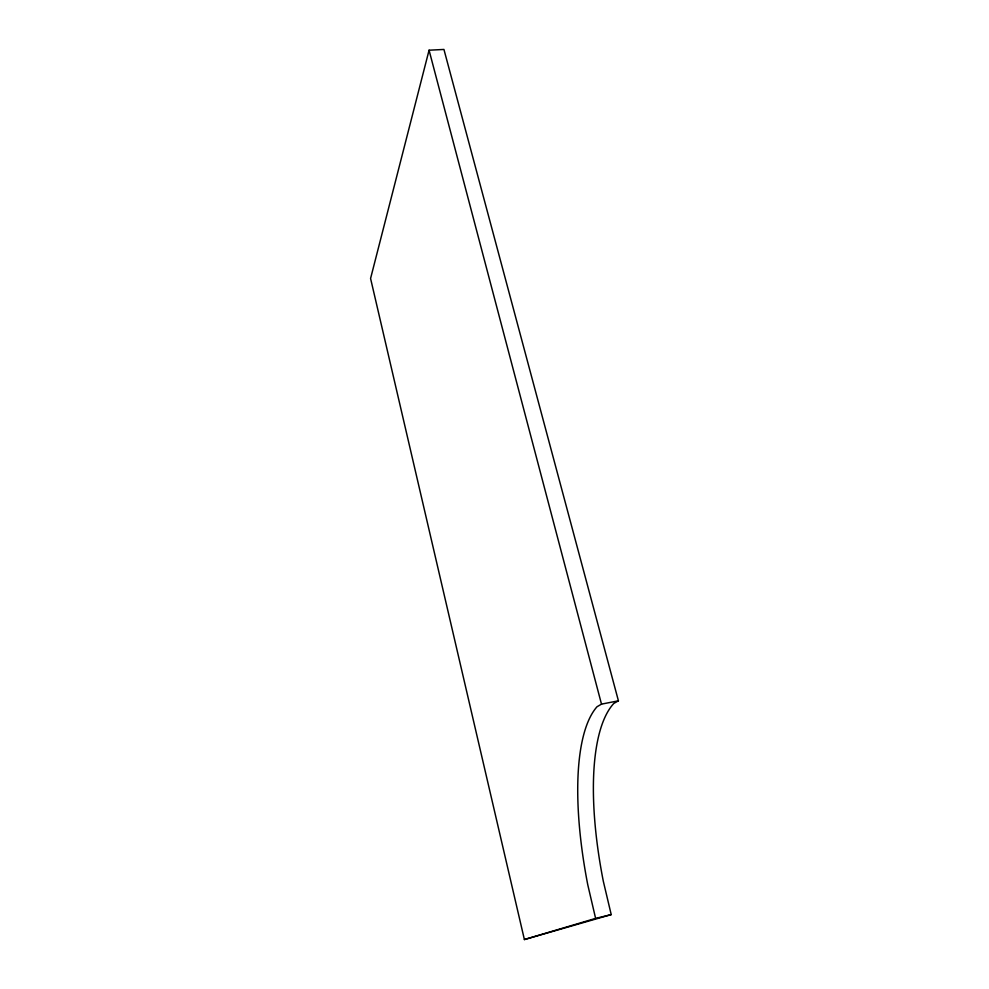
<?xml version="1.0" encoding="UTF-8"?>
<svg xmlns="http://www.w3.org/2000/svg" width="989" height="989" viewBox="0 0 989 989"><rect width="100%" height="100%" fill="white"/><g stroke="black" fill="none" stroke-linecap="round" stroke-linejoin="round"><path stroke-width="1.48" d="M429.065 50.204L370.578 278.478L524.393 939.55L611.214 914.602L603.29 881.125A216.517 72.778 75 0 1 613.761 703.476L618.422 700.818L443.937 49.45L429.065 50.204L601.497 704.131L596.985 706.776A217.357 70.516 75.3 0 0 587.763 884.772L595.613 918.398L524.393 939.55M595.613 918.398L611.214 914.602M601.497 704.131L618.422 700.818"/></g></svg>
